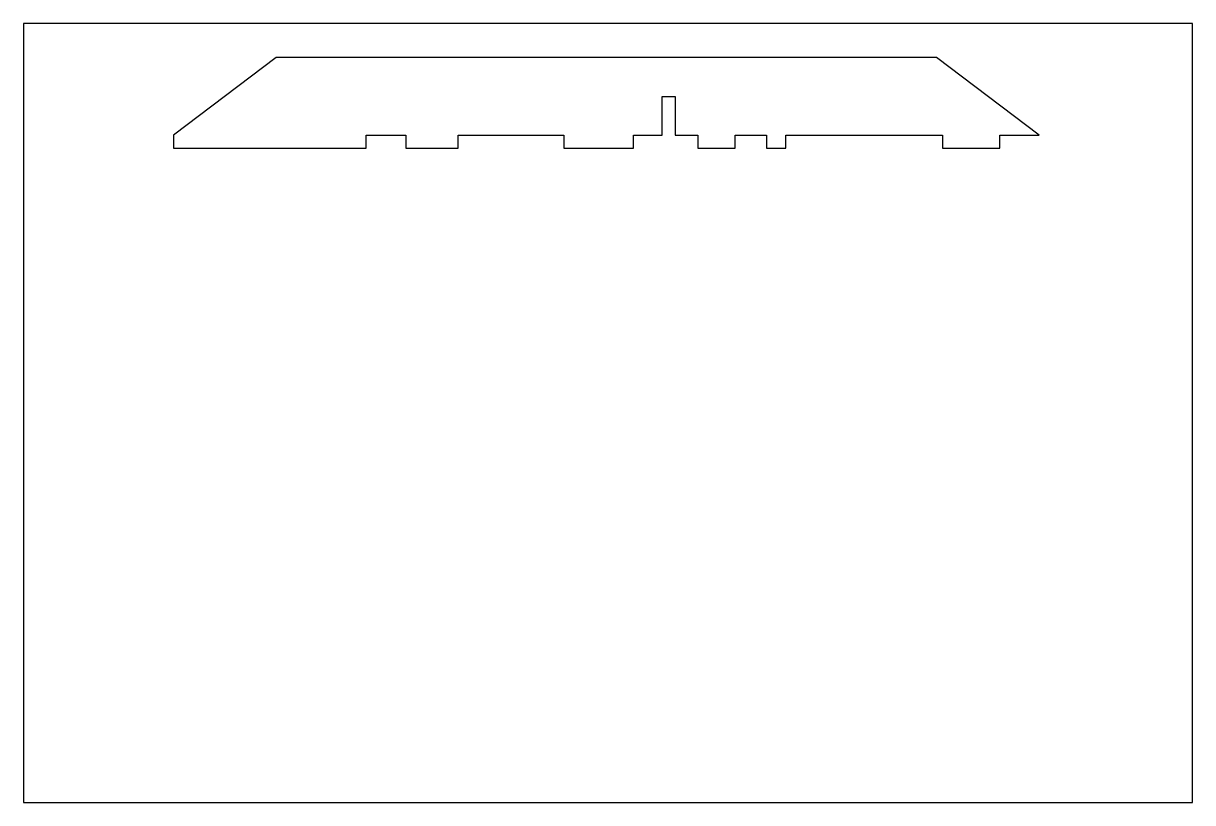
# Model space of a CAD drawing. Header units: millimetres. Extents: x 17859 to 18759, y 5462 to 6062.
import ezdxf

# ---------------------------------------------------------------- set-up
doc = ezdxf.new("R2010")
doc.units = ezdxf.units.MM
doc.header["$MEASUREMENT"] = 0
doc.layers.add('90X60', color=6, linetype='Continuous', true_color=0xff00ff)
doc.layers.add('CORTE', color=3, linetype='Continuous', true_color=0x00ff00)

msp = doc.modelspace()

# ---------------------------------------------------------------- linework, layer by layer
at = {"layer": '90X60'}
msp.add_lwpolyline([(17858.78, 5461.94), (18758.78, 5461.94), (18758.78, 6061.94), (17858.78, 6061.94), (17858.78, 5461.94)], dxfattribs=at)
at = {"layer": 'CORTE'}
msp.add_lwpolyline([(18640.7, 5975.94), (18561.62, 6035.56), (18053.3, 6035.56), (17974.22, 5975.94), (17974.22, 5965.94), (18122.69, 5965.94), (18122.69, 5975.94), (18153.21, 5975.94), (18153.21, 5965.94), (18193.49, 5965.94), (18193.49, 5975.94), (18274.77, 5975.94), (18274.77, 5965.94), (18328.35, 5965.94), (18328.35, 5975.94), (18350.54, 5975.94), (18350.54, 6005.75), (18360.54, 6005.75), (18360.54, 5975.94), (18378.02, 5975.94), (18378.02, 5965.94), (18406.64, 5965.94), (18406.64, 5975.94), (18430.78, 5975.94), (18430.78, 5965.94), (18445.71, 5965.94), (18445.71, 5975.94), (18566.23, 5975.94), (18566.23, 5965.94), (18610.37, 5965.94), (18610.37, 5975.94), (18640.7, 5975.94)], dxfattribs=at)

doc.saveas('drawing.dxf')
